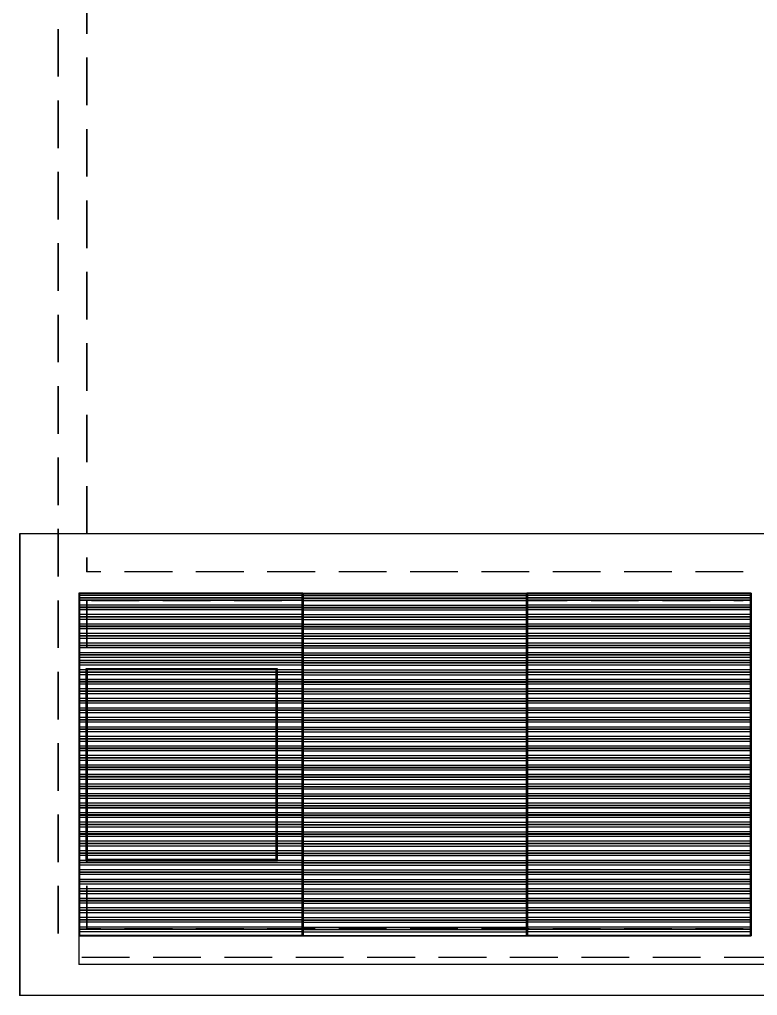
# Model space of a CAD drawing. Header units: millimetres. Extents: x 2128 to 2646, y 1972 to 2207.
# Drawn here: x 2337.16 to 2341.04, y 2147.77 to 2152.89 of the extents above; entities that cross this region are included whole.
import ezdxf

# ---------------------------------------------------------------- set-up
doc = ezdxf.new("R2010")
doc.units = ezdxf.units.MM
doc.linetypes.add('HIDDEN', pattern=[0.375, 0.25, -0.125])
for name, color, linetype in [('AR-ALV', 2, 'Continuous'), ('AR-ESTC', 3, 'Continuous'), ('AR-ESTC-HATCH', 1, 'Continuous'), ('AR-PROJ', 1, 'HIDDEN'), ('DT-ESQ-CHAPA DOBRADA-V', 1, 'Continuous'), ('DT-ESQ-PERFIL T-V', 1, 'Continuous'), ('insercao', 4, 'Continuous')]:
    doc.layers.add(name, color=color, linetype=linetype)

# ---------------------------------------------------------------- blocks, each defined once
blk = doc.blocks.new('GR13 com escotilha')
at = {"layer": 'DT-ESQ-CHAPA DOBRADA-V'}
for p, q in [((-198.4997, -44.5498), (-199.677, -44.5498)), ((-199.677, -44.5498), (-199.677, -46.3498)), ((-198.5027, -44.5528), (-199.674, -44.5528)), ((-199.674, -44.5528), (-199.674, -46.3468)), ((-198.5027, -46.3468), (-198.5027, -44.5528)), ((-198.4997, -44.5498), (-198.4997, -46.3498)), ((-198.4997, -44.5498), (-197.3224, -44.5498)), ((-198.4997, -44.5498), (-198.4997, -46.3498)), ((-198.4967, -44.5528), (-197.3254, -44.5528)), ((-198.4967, -46.3468), (-198.4967, -44.5528)), ((-197.3254, -44.5528), (-197.3254, -46.3468)), ((-196.145, -44.5498), (-197.3224, -44.5498)), ((-197.3224, -44.5498), (-197.3224, -46.3498)), ((-197.3224, -44.5498), (-197.3224, -46.3498)), ((-196.148, -44.5528), (-197.3194, -44.5528)), ((-197.3194, -44.5528), (-197.3194, -46.3468)), ((-196.148, -46.3468), (-196.148, -44.5528)), ((-196.145, -44.5498), (-196.145, -46.3498)), ((-198.633, -44.9468), (-199.639, -44.9468)), ((-199.639, -44.9468), (-199.639, -45.9528)), ((-198.636, -44.9498), (-199.636, -44.9498)), ((-199.636, -44.9498), (-199.636, -45.9498)), ((-198.639, -44.9528), (-199.633, -44.9528)), ((-199.633, -44.9528), (-199.633, -45.9468)), ((-198.639, -45.9468), (-198.639, -44.9528)), ((-198.636, -45.9498), (-198.636, -44.9498)), ((-198.633, -45.9528), (-198.633, -44.9468)), ((-199.639, -45.9528), (-198.633, -45.9528)), ((-199.636, -45.9498), (-198.636, -45.9498)), ((-199.633, -45.9468), (-198.639, -45.9468)), ((-198.4997, -46.3498), (-199.677, -46.3498)), ((-198.5027, -46.3468), (-199.674, -46.3468)), ((-198.4997, -46.3498), (-197.3224, -46.3498)), ((-198.4967, -46.3468), (-197.3254, -46.3468)), ((-196.145, -46.3498), (-197.3224, -46.3498)), ((-196.148, -46.3468), (-197.3194, -46.3468))]:
    blk.add_line(p, q, dxfattribs=at)
at = {"layer": 'DT-ESQ-PERFIL T-V'}
for p, q in [((-198.5027, -44.5623), (-199.674, -44.5623)), ((-198.5027, -44.5738), (-199.674, -44.5738)), ((-198.5027, -44.5758), (-199.674, -44.5758)), ((-198.5027, -44.5873), (-199.674, -44.5873)), ((-198.4967, -44.5623), (-197.3254, -44.5623)), ((-198.4967, -44.5738), (-197.3254, -44.5738)), ((-198.4967, -44.5758), (-197.3254, -44.5758)), ((-198.4967, -44.5873), (-197.3254, -44.5873)), ((-196.148, -44.5623), (-197.3194, -44.5623)), ((-196.148, -44.5738), (-197.3194, -44.5738)), ((-196.148, -44.5758), (-197.3194, -44.5758)), ((-196.148, -44.5873), (-197.3194, -44.5873)), ((-198.5027, -44.6123), (-199.674, -44.6123)), ((-198.5027, -44.6238), (-199.674, -44.6238)), ((-198.5027, -44.6258), (-199.674, -44.6258)), ((-198.5027, -44.6373), (-199.674, -44.6373)), ((-198.4967, -44.6123), (-197.3254, -44.6123)), ((-198.4967, -44.6238), (-197.3254, -44.6238)), ((-198.4967, -44.6258), (-197.3254, -44.6258)), ((-198.4967, -44.6373), (-197.3254, -44.6373)), ((-196.148, -44.6123), (-197.3194, -44.6123)), ((-196.148, -44.6238), (-197.3194, -44.6238)), ((-196.148, -44.6258), (-197.3194, -44.6258)), ((-196.148, -44.6373), (-197.3194, -44.6373)), ((-198.5027, -44.6623), (-199.674, -44.6623)), ((-198.5027, -44.6738), (-199.674, -44.6738)), ((-198.5027, -44.6758), (-199.674, -44.6758)), ((-198.5027, -44.6873), (-199.674, -44.6873)), ((-198.4967, -44.6623), (-197.3254, -44.6623)), ((-198.4967, -44.6738), (-197.3254, -44.6738)), ((-198.4967, -44.6758), (-197.3254, -44.6758)), ((-198.4967, -44.6873), (-197.3254, -44.6873)), ((-196.148, -44.6623), (-197.3194, -44.6623)), ((-196.148, -44.6738), (-197.3194, -44.6738)), ((-196.148, -44.6758), (-197.3194, -44.6758)), ((-196.148, -44.6873), (-197.3194, -44.6873)), ((-198.5027, -44.7123), (-199.674, -44.7123)), ((-198.5027, -44.7238), (-199.674, -44.7238)), ((-198.5027, -44.7258), (-199.674, -44.7258)), ((-198.5027, -44.7373), (-199.674, -44.7373)), ((-198.4967, -44.7123), (-197.3254, -44.7123)), ((-198.4967, -44.7238), (-197.3254, -44.7238)), ((-198.4967, -44.7258), (-197.3254, -44.7258)), ((-198.4967, -44.7373), (-197.3254, -44.7373)), ((-196.148, -44.7123), (-197.3194, -44.7123)), ((-196.148, -44.7238), (-197.3194, -44.7238)), ((-196.148, -44.7258), (-197.3194, -44.7258)), ((-196.148, -44.7373), (-197.3194, -44.7373)), ((-198.5027, -44.7623), (-199.674, -44.7623)), ((-198.5027, -44.7738), (-199.674, -44.7738)), ((-198.5027, -44.7758), (-199.674, -44.7758)), ((-198.5027, -44.7873), (-199.674, -44.7873)), ((-198.4967, -44.7623), (-197.3254, -44.7623)), ((-198.4967, -44.7738), (-197.3254, -44.7738)), ((-198.4967, -44.7758), (-197.3254, -44.7758)), ((-198.4967, -44.7873), (-197.3254, -44.7873)), ((-196.148, -44.7623), (-197.3194, -44.7623)), ((-196.148, -44.7738), (-197.3194, -44.7738)), ((-196.148, -44.7758), (-197.3194, -44.7758)), ((-196.148, -44.7873), (-197.3194, -44.7873)), ((-198.5027, -44.8123), (-199.674, -44.8123)), ((-198.5027, -44.8238), (-199.674, -44.8238)), ((-198.5027, -44.8258), (-199.674, -44.8258)), ((-198.5027, -44.8373), (-199.674, -44.8373)), ((-198.4967, -44.8123), (-197.3254, -44.8123)), ((-198.4967, -44.8238), (-197.3254, -44.8238)), ((-198.4967, -44.8258), (-197.3254, -44.8258)), ((-198.4967, -44.8373), (-197.3254, -44.8373)), ((-196.148, -44.8123), (-197.3194, -44.8123)), ((-196.148, -44.8238), (-197.3194, -44.8238)), ((-196.148, -44.8258), (-197.3194, -44.8258)), ((-196.148, -44.8373), (-197.3194, -44.8373)), ((-198.5027, -44.8623), (-199.674, -44.8623)), ((-198.5027, -44.8738), (-199.674, -44.8738)), ((-198.5027, -44.8758), (-199.674, -44.8758)), ((-198.5027, -44.8873), (-199.674, -44.8873)), ((-198.4967, -44.8623), (-197.3254, -44.8623)), ((-198.4967, -44.8738), (-197.3254, -44.8738)), ((-198.4967, -44.8758), (-197.3254, -44.8758)), ((-198.4967, -44.8873), (-197.3254, -44.8873)), ((-196.148, -44.8623), (-197.3194, -44.8623)), ((-196.148, -44.8738), (-197.3194, -44.8738)), ((-196.148, -44.8758), (-197.3194, -44.8758)), ((-196.148, -44.8873), (-197.3194, -44.8873)), ((-198.5027, -44.9028), (-199.674, -44.9028)), ((-198.5027, -44.9143), (-199.674, -44.9143)), ((-198.5027, -44.9163), (-199.674, -44.9163)), ((-198.5027, -44.9278), (-199.674, -44.9278)), ((-198.4967, -44.9028), (-197.3254, -44.9028)), ((-198.4967, -44.9143), (-197.3254, -44.9143)), ((-198.4967, -44.9163), (-197.3254, -44.9163)), ((-198.4967, -44.9278), (-197.3254, -44.9278)), ((-196.148, -44.9028), (-197.3194, -44.9028)), ((-196.148, -44.9143), (-197.3194, -44.9143)), ((-196.148, -44.9163), (-197.3194, -44.9163)), ((-196.148, -44.9278), (-197.3194, -44.9278)), ((-199.639, -44.9528), (-199.674, -44.9528)), ((-199.639, -44.9643), (-199.674, -44.9643)), ((-199.639, -44.9663), (-199.674, -44.9663)), ((-199.639, -44.9778), (-199.674, -44.9778)), ((-198.639, -44.9528), (-199.633, -44.9528)), ((-198.639, -44.9643), (-199.633, -44.9643)), ((-198.639, -44.9663), (-199.633, -44.9663)), ((-198.639, -44.9778), (-199.633, -44.9778)), ((-198.5027, -44.9528), (-198.633, -44.9528)), ((-198.5027, -44.9643), (-198.633, -44.9643)), ((-198.5027, -44.9663), (-198.633, -44.9663)), ((-198.5027, -44.9778), (-198.633, -44.9778)), ((-198.4967, -44.9528), (-197.3254, -44.9528)), ((-198.4967, -44.9643), (-197.3254, -44.9643)), ((-198.4967, -44.9663), (-197.3254, -44.9663)), ((-198.4967, -44.9778), (-197.3254, -44.9778)), ((-196.148, -44.9528), (-197.3194, -44.9528)), ((-196.148, -44.9643), (-197.3194, -44.9643)), ((-196.148, -44.9663), (-197.3194, -44.9663)), ((-196.148, -44.9778), (-197.3194, -44.9778)), ((-199.639, -45.0028), (-199.674, -45.0028)), ((-199.639, -45.0143), (-199.674, -45.0143)), ((-199.639, -45.0163), (-199.674, -45.0163)), ((-199.639, -45.0278), (-199.674, -45.0278)), ((-198.639, -45.0028), (-199.633, -45.0028)), ((-198.639, -45.0143), (-199.633, -45.0143)), ((-198.639, -45.0163), (-199.633, -45.0163)), ((-198.639, -45.0278), (-199.633, -45.0278)), ((-198.5027, -45.0028), (-198.633, -45.0028)), ((-198.5027, -45.0143), (-198.633, -45.0143)), ((-198.5027, -45.0163), (-198.633, -45.0163)), ((-198.5027, -45.0278), (-198.633, -45.0278)), ((-198.4967, -45.0028), (-197.3254, -45.0028)), ((-198.4967, -45.0143), (-197.3254, -45.0143)), ((-198.4967, -45.0163), (-197.3254, -45.0163)), ((-198.4967, -45.0278), (-197.3254, -45.0278)), ((-196.148, -45.0028), (-197.3194, -45.0028)), ((-196.148, -45.0143), (-197.3194, -45.0143)), ((-196.148, -45.0163), (-197.3194, -45.0163)), ((-196.148, -45.0278), (-197.3194, -45.0278)), ((-199.639, -45.0528), (-199.674, -45.0528)), ((-199.639, -45.0643), (-199.674, -45.0643)), ((-199.639, -45.0663), (-199.674, -45.0663)), ((-199.639, -45.0778), (-199.674, -45.0778)), ((-198.639, -45.0528), (-199.633, -45.0528)), ((-198.639, -45.0643), (-199.633, -45.0643)), ((-198.639, -45.0663), (-199.633, -45.0663)), ((-198.639, -45.0778), (-199.633, -45.0778)), ((-198.5027, -45.0528), (-198.633, -45.0528)), ((-198.5027, -45.0643), (-198.633, -45.0643)), ((-198.5027, -45.0663), (-198.633, -45.0663)), ((-198.5027, -45.0778), (-198.633, -45.0778)), ((-198.4967, -45.0528), (-197.3254, -45.0528)), ((-198.4967, -45.0643), (-197.3254, -45.0643)), ((-198.4967, -45.0663), (-197.3254, -45.0663)), ((-198.4967, -45.0778), (-197.3254, -45.0778)), ((-196.148, -45.0528), (-197.3194, -45.0528)), ((-196.148, -45.0643), (-197.3194, -45.0643)), ((-196.148, -45.0663), (-197.3194, -45.0663)), ((-196.148, -45.0778), (-197.3194, -45.0778)), ((-199.639, -45.1028), (-199.674, -45.1028)), ((-199.639, -45.1143), (-199.674, -45.1143)), ((-199.639, -45.1163), (-199.674, -45.1163)), ((-199.639, -45.1278), (-199.674, -45.1278)), ((-198.639, -45.1028), (-199.633, -45.1028)), ((-198.639, -45.1143), (-199.633, -45.1143)), ((-198.639, -45.1163), (-199.633, -45.1163)), ((-198.639, -45.1278), (-199.633, -45.1278)), ((-198.5027, -45.1028), (-198.633, -45.1028)), ((-198.5027, -45.1143), (-198.633, -45.1143)), ((-198.5027, -45.1163), (-198.633, -45.1163)), ((-198.5027, -45.1278), (-198.633, -45.1278)), ((-198.4967, -45.1028), (-197.3254, -45.1028)), ((-198.4967, -45.1143), (-197.3254, -45.1143)), ((-198.4967, -45.1163), (-197.3254, -45.1163)), ((-198.4967, -45.1278), (-197.3254, -45.1278)), ((-196.148, -45.1028), (-197.3194, -45.1028)), ((-196.148, -45.1143), (-197.3194, -45.1143)), ((-196.148, -45.1163), (-197.3194, -45.1163)), ((-196.148, -45.1278), (-197.3194, -45.1278)), ((-199.639, -45.1528), (-199.674, -45.1528)), ((-199.639, -45.1643), (-199.674, -45.1643)), ((-199.639, -45.1663), (-199.674, -45.1663)), ((-199.639, -45.1778), (-199.674, -45.1778)), ((-198.639, -45.1528), (-199.633, -45.1528)), ((-198.639, -45.1643), (-199.633, -45.1643)), ((-198.639, -45.1663), (-199.633, -45.1663)), ((-198.639, -45.1778), (-199.633, -45.1778)), ((-198.5027, -45.1528), (-198.633, -45.1528)), ((-198.5027, -45.1643), (-198.633, -45.1643)), ((-198.5027, -45.1663), (-198.633, -45.1663)), ((-198.5027, -45.1778), (-198.633, -45.1778)), ((-198.4967, -45.1528), (-197.3254, -45.1528)), ((-198.4967, -45.1643), (-197.3254, -45.1643)), ((-198.4967, -45.1663), (-197.3254, -45.1663)), ((-198.4967, -45.1778), (-197.3254, -45.1778)), ((-196.148, -45.1528), (-197.3194, -45.1528)), ((-196.148, -45.1643), (-197.3194, -45.1643)), ((-196.148, -45.1663), (-197.3194, -45.1663)), ((-196.148, -45.1778), (-197.3194, -45.1778)), ((-199.639, -45.2028), (-199.674, -45.2028)), ((-199.639, -45.2143), (-199.674, -45.2143)), ((-199.639, -45.2163), (-199.674, -45.2163)), ((-199.639, -45.2278), (-199.674, -45.2278)), ((-199.639, -45.2528), (-199.674, -45.2528)), ((-198.639, -45.2028), (-199.633, -45.2028)), ((-198.639, -45.2143), (-199.633, -45.2143)), ((-198.639, -45.2163), (-199.633, -45.2163)), ((-198.639, -45.2278), (-199.633, -45.2278)), ((-198.639, -45.2528), (-199.633, -45.2528)), ((-198.5027, -45.2028), (-198.633, -45.2028)), ((-198.5027, -45.2143), (-198.633, -45.2143)), ((-198.5027, -45.2163), (-198.633, -45.2163)), ((-198.5027, -45.2278), (-198.633, -45.2278)), ((-198.5027, -45.2528), (-198.633, -45.2528)), ((-198.4967, -45.2028), (-197.3254, -45.2028)), ((-198.4967, -45.2143), (-197.3254, -45.2143)), ((-198.4967, -45.2163), (-197.3254, -45.2163)), ((-198.4967, -45.2278), (-197.3254, -45.2278)), ((-198.4967, -45.2528), (-197.3254, -45.2528)), ((-196.148, -45.2028), (-197.3194, -45.2028)), ((-196.148, -45.2143), (-197.3194, -45.2143)), ((-196.148, -45.2163), (-197.3194, -45.2163)), ((-196.148, -45.2278), (-197.3194, -45.2278)), ((-196.148, -45.2528), (-197.3194, -45.2528)), ((-199.639, -45.2643), (-199.674, -45.2643)), ((-199.639, -45.2663), (-199.674, -45.2663)), ((-199.639, -45.2778), (-199.674, -45.2778)), ((-199.639, -45.3028), (-199.674, -45.3028)), ((-198.639, -45.2643), (-199.633, -45.2643)), ((-198.639, -45.2663), (-199.633, -45.2663)), ((-198.639, -45.2778), (-199.633, -45.2778)), ((-198.639, -45.3028), (-199.633, -45.3028)), ((-198.5027, -45.2643), (-198.633, -45.2643)), ((-198.5027, -45.2663), (-198.633, -45.2663)), ((-198.5027, -45.2778), (-198.633, -45.2778)), ((-198.5027, -45.3028), (-198.633, -45.3028)), ((-198.4967, -45.2643), (-197.3254, -45.2643)), ((-198.4967, -45.2663), (-197.3254, -45.2663)), ((-198.4967, -45.2778), (-197.3254, -45.2778)), ((-198.4967, -45.3028), (-197.3254, -45.3028)), ((-196.148, -45.2643), (-197.3194, -45.2643)), ((-196.148, -45.2663), (-197.3194, -45.2663)), ((-196.148, -45.2778), (-197.3194, -45.2778)), ((-196.148, -45.3028), (-197.3194, -45.3028)), ((-199.639, -45.3143), (-199.674, -45.3143)), ((-199.639, -45.3163), (-199.674, -45.3163)), ((-199.639, -45.3278), (-199.674, -45.3278)), ((-199.639, -45.3528), (-199.674, -45.3528)), ((-198.639, -45.3143), (-199.633, -45.3143)), ((-198.639, -45.3163), (-199.633, -45.3163)), ((-198.639, -45.3278), (-199.633, -45.3278)), ((-198.639, -45.3528), (-199.633, -45.3528)), ((-198.5027, -45.3143), (-198.633, -45.3143)), ((-198.5027, -45.3163), (-198.633, -45.3163)), ((-198.5027, -45.3278), (-198.633, -45.3278)), ((-198.5027, -45.3528), (-198.633, -45.3528)), ((-198.4967, -45.3143), (-197.3254, -45.3143)), ((-198.4967, -45.3163), (-197.3254, -45.3163)), ((-198.4967, -45.3278), (-197.3254, -45.3278)), ((-198.4967, -45.3528), (-197.3254, -45.3528)), ((-196.148, -45.3143), (-197.3194, -45.3143)), ((-196.148, -45.3163), (-197.3194, -45.3163)), ((-196.148, -45.3278), (-197.3194, -45.3278)), ((-196.148, -45.3528), (-197.3194, -45.3528)), ((-199.639, -45.3643), (-199.674, -45.3643)), ((-199.639, -45.3663), (-199.674, -45.3663)), ((-199.639, -45.3778), (-199.674, -45.3778)), ((-199.639, -45.4028), (-199.674, -45.4028)), ((-198.639, -45.3643), (-199.633, -45.3643)), ((-198.639, -45.3663), (-199.633, -45.3663)), ((-198.639, -45.3778), (-199.633, -45.3778)), ((-198.639, -45.4028), (-199.633, -45.4028)), ((-198.5027, -45.3643), (-198.633, -45.3643)), ((-198.5027, -45.3663), (-198.633, -45.3663)), ((-198.5027, -45.3778), (-198.633, -45.3778)), ((-198.5027, -45.4028), (-198.633, -45.4028)), ((-198.4967, -45.3643), (-197.3254, -45.3643)), ((-198.4967, -45.3663), (-197.3254, -45.3663)), ((-198.4967, -45.3778), (-197.3254, -45.3778)), ((-198.4967, -45.4028), (-197.3254, -45.4028)), ((-196.148, -45.3643), (-197.3194, -45.3643)), ((-196.148, -45.3663), (-197.3194, -45.3663)), ((-196.148, -45.3778), (-197.3194, -45.3778)), ((-196.148, -45.4028), (-197.3194, -45.4028)), ((-199.639, -45.4143), (-199.674, -45.4143)), ((-199.639, -45.4163), (-199.674, -45.4163)), ((-199.639, -45.4278), (-199.674, -45.4278)), ((-199.639, -45.4528), (-199.674, -45.4528)), ((-198.639, -45.4143), (-199.633, -45.4143)), ((-198.639, -45.4163), (-199.633, -45.4163)), ((-198.639, -45.4278), (-199.633, -45.4278)), ((-198.639, -45.4528), (-199.633, -45.4528)), ((-198.5027, -45.4143), (-198.633, -45.4143)), ((-198.5027, -45.4163), (-198.633, -45.4163)), ((-198.5027, -45.4278), (-198.633, -45.4278)), ((-198.5027, -45.4528), (-198.633, -45.4528)), ((-198.4967, -45.4143), (-197.3254, -45.4143)), ((-198.4967, -45.4163), (-197.3254, -45.4163)), ((-198.4967, -45.4278), (-197.3254, -45.4278)), ((-198.4967, -45.4528), (-197.3254, -45.4528)), ((-196.148, -45.4143), (-197.3194, -45.4143)), ((-196.148, -45.4163), (-197.3194, -45.4163)), ((-196.148, -45.4278), (-197.3194, -45.4278)), ((-196.148, -45.4528), (-197.3194, -45.4528)), ((-199.639, -45.4643), (-199.674, -45.4643)), ((-199.639, -45.4663), (-199.674, -45.4663)), ((-199.639, -45.4778), (-199.674, -45.4778)), ((-199.639, -45.5028), (-199.674, -45.5028)), ((-198.639, -45.4643), (-199.633, -45.4643)), ((-198.639, -45.4663), (-199.633, -45.4663)), ((-198.639, -45.4778), (-199.633, -45.4778)), ((-198.639, -45.5028), (-199.633, -45.5028)), ((-198.5027, -45.4643), (-198.633, -45.4643)), ((-198.5027, -45.4663), (-198.633, -45.4663)), ((-198.5027, -45.4778), (-198.633, -45.4778)), ((-198.5027, -45.5028), (-198.633, -45.5028)), ((-198.4967, -45.4643), (-197.3254, -45.4643)), ((-198.4967, -45.4663), (-197.3254, -45.4663)), ((-198.4967, -45.4778), (-197.3254, -45.4778)), ((-198.4967, -45.5028), (-197.3254, -45.5028)), ((-196.148, -45.4643), (-197.3194, -45.4643)), ((-196.148, -45.4663), (-197.3194, -45.4663)), ((-196.148, -45.4778), (-197.3194, -45.4778)), ((-196.148, -45.5028), (-197.3194, -45.5028)), ((-199.639, -45.5143), (-199.674, -45.5143)), ((-199.639, -45.5163), (-199.674, -45.5163)), ((-199.639, -45.5278), (-199.674, -45.5278)), ((-199.639, -45.5528), (-199.674, -45.5528)), ((-198.639, -45.5143), (-199.633, -45.5143)), ((-198.639, -45.5163), (-199.633, -45.5163)), ((-198.639, -45.5278), (-199.633, -45.5278)), ((-198.639, -45.5528), (-199.633, -45.5528)), ((-198.5027, -45.5143), (-198.633, -45.5143)), ((-198.5027, -45.5163), (-198.633, -45.5163)), ((-198.5027, -45.5278), (-198.633, -45.5278)), ((-198.5027, -45.5528), (-198.633, -45.5528)), ((-198.4967, -45.5143), (-197.3254, -45.5143)), ((-198.4967, -45.5163), (-197.3254, -45.5163)), ((-198.4967, -45.5278), (-197.3254, -45.5278)), ((-198.4967, -45.5528), (-197.3254, -45.5528)), ((-196.148, -45.5143), (-197.3194, -45.5143)), ((-196.148, -45.5163), (-197.3194, -45.5163)), ((-196.148, -45.5278), (-197.3194, -45.5278)), ((-196.148, -45.5528), (-197.3194, -45.5528)), ((-199.639, -45.5643), (-199.674, -45.5643)), ((-199.639, -45.5663), (-199.674, -45.5663)), ((-199.639, -45.5778), (-199.674, -45.5778)), ((-199.639, -45.6028), (-199.674, -45.6028)), ((-198.639, -45.5643), (-199.633, -45.5643)), ((-198.639, -45.5663), (-199.633, -45.5663)), ((-198.639, -45.5778), (-199.633, -45.5778)), ((-198.639, -45.6028), (-199.633, -45.6028)), ((-198.5027, -45.5643), (-198.633, -45.5643)), ((-198.5027, -45.5663), (-198.633, -45.5663)), ((-198.5027, -45.5778), (-198.633, -45.5778)), ((-198.5027, -45.6028), (-198.633, -45.6028)), ((-198.4967, -45.5643), (-197.3254, -45.5643)), ((-198.4967, -45.5663), (-197.3254, -45.5663)), ((-198.4967, -45.5778), (-197.3254, -45.5778)), ((-198.4967, -45.6028), (-197.3254, -45.6028)), ((-196.148, -45.5643), (-197.3194, -45.5643)), ((-196.148, -45.5663), (-197.3194, -45.5663)), ((-196.148, -45.5778), (-197.3194, -45.5778)), ((-196.148, -45.6028), (-197.3194, -45.6028)), ((-199.639, -45.6143), (-199.674, -45.6143)), ((-199.639, -45.6163), (-199.674, -45.6163)), ((-199.639, -45.6278), (-199.674, -45.6278)), ((-199.639, -45.6528), (-199.674, -45.6528)), ((-198.639, -45.6143), (-199.633, -45.6143)), ((-198.639, -45.6163), (-199.633, -45.6163)), ((-198.639, -45.6278), (-199.633, -45.6278)), ((-198.639, -45.6528), (-199.633, -45.6528)), ((-198.5027, -45.6143), (-198.633, -45.6143)), ((-198.5027, -45.6163), (-198.633, -45.6163)), ((-198.5027, -45.6278), (-198.633, -45.6278)), ((-198.5027, -45.6528), (-198.633, -45.6528)), ((-198.4967, -45.6143), (-197.3254, -45.6143)), ((-198.4967, -45.6163), (-197.3254, -45.6163)), ((-198.4967, -45.6278), (-197.3254, -45.6278)), ((-198.4967, -45.6528), (-197.3254, -45.6528)), ((-196.148, -45.6143), (-197.3194, -45.6143)), ((-196.148, -45.6163), (-197.3194, -45.6163)), ((-196.148, -45.6278), (-197.3194, -45.6278)), ((-196.148, -45.6528), (-197.3194, -45.6528)), ((-199.639, -45.6643), (-199.674, -45.6643)), ((-199.639, -45.6663), (-199.674, -45.6663)), ((-199.639, -45.6778), (-199.674, -45.6778)), ((-199.639, -45.7028), (-199.674, -45.7028)), ((-199.639, -45.7143), (-199.674, -45.7143)), ((-198.639, -45.6643), (-199.633, -45.6643)), ((-198.639, -45.6663), (-199.633, -45.6663)), ((-198.639, -45.6778), (-199.633, -45.6778)), ((-198.639, -45.7028), (-199.633, -45.7028)), ((-198.639, -45.7143), (-199.633, -45.7143)), ((-198.5027, -45.6643), (-198.633, -45.6643)), ((-198.5027, -45.6663), (-198.633, -45.6663)), ((-198.5027, -45.6778), (-198.633, -45.6778)), ((-198.5027, -45.7028), (-198.633, -45.7028)), ((-198.5027, -45.7143), (-198.633, -45.7143)), ((-198.4967, -45.6643), (-197.3254, -45.6643)), ((-198.4967, -45.6663), (-197.3254, -45.6663)), ((-198.4967, -45.6778), (-197.3254, -45.6778)), ((-198.4967, -45.7028), (-197.3254, -45.7028)), ((-198.4967, -45.7143), (-197.3254, -45.7143)), ((-196.148, -45.6643), (-197.3194, -45.6643)), ((-196.148, -45.6663), (-197.3194, -45.6663)), ((-196.148, -45.6778), (-197.3194, -45.6778)), ((-196.148, -45.7028), (-197.3194, -45.7028)), ((-196.148, -45.7143), (-197.3194, -45.7143)), ((-199.639, -45.7163), (-199.674, -45.7163)), ((-199.639, -45.7278), (-199.674, -45.7278)), ((-199.639, -45.7528), (-199.674, -45.7528)), ((-199.639, -45.7643), (-199.674, -45.7643)), ((-198.639, -45.7163), (-199.633, -45.7163)), ((-198.639, -45.7278), (-199.633, -45.7278)), ((-198.639, -45.7528), (-199.633, -45.7528)), ((-198.639, -45.7643), (-199.633, -45.7643)), ((-198.5027, -45.7163), (-198.633, -45.7163)), ((-198.5027, -45.7278), (-198.633, -45.7278)), ((-198.5027, -45.7528), (-198.633, -45.7528)), ((-198.5027, -45.7643), (-198.633, -45.7643)), ((-198.4967, -45.7163), (-197.3254, -45.7163)), ((-198.4967, -45.7278), (-197.3254, -45.7278)), ((-198.4967, -45.7528), (-197.3254, -45.7528)), ((-198.4967, -45.7643), (-197.3254, -45.7643)), ((-196.148, -45.7163), (-197.3194, -45.7163)), ((-196.148, -45.7278), (-197.3194, -45.7278)), ((-196.148, -45.7528), (-197.3194, -45.7528)), ((-196.148, -45.7643), (-197.3194, -45.7643)), ((-199.639, -45.7663), (-199.674, -45.7663)), ((-199.639, -45.7778), (-199.674, -45.7778)), ((-199.639, -45.8028), (-199.674, -45.8028)), ((-199.639, -45.8143), (-199.674, -45.8143)), ((-199.639, -45.8163), (-199.674, -45.8163)), ((-198.639, -45.7663), (-199.633, -45.7663)), ((-198.639, -45.7778), (-199.633, -45.7778)), ((-198.639, -45.8028), (-199.633, -45.8028)), ((-198.639, -45.8143), (-199.633, -45.8143)), ((-198.639, -45.8163), (-199.633, -45.8163)), ((-198.5027, -45.7663), (-198.633, -45.7663)), ((-198.5027, -45.7778), (-198.633, -45.7778)), ((-198.5027, -45.8028), (-198.633, -45.8028)), ((-198.5027, -45.8143), (-198.633, -45.8143)), ((-198.5027, -45.8163), (-198.633, -45.8163)), ((-198.4967, -45.7663), (-197.3254, -45.7663)), ((-198.4967, -45.7778), (-197.3254, -45.7778)), ((-198.4967, -45.8028), (-197.3254, -45.8028)), ((-198.4967, -45.8143), (-197.3254, -45.8143)), ((-198.4967, -45.8163), (-197.3254, -45.8163)), ((-196.148, -45.7663), (-197.3194, -45.7663)), ((-196.148, -45.7778), (-197.3194, -45.7778)), ((-196.148, -45.8028), (-197.3194, -45.8028)), ((-196.148, -45.8143), (-197.3194, -45.8143)), ((-196.148, -45.8163), (-197.3194, -45.8163)), ((-199.639, -45.8278), (-199.674, -45.8278)), ((-199.639, -45.8528), (-199.674, -45.8528)), ((-199.639, -45.8643), (-199.674, -45.8643)), ((-199.639, -45.8663), (-199.674, -45.8663)), ((-198.639, -45.8278), (-199.633, -45.8278)), ((-198.639, -45.8528), (-199.633, -45.8528)), ((-198.639, -45.8643), (-199.633, -45.8643)), ((-198.639, -45.8663), (-199.633, -45.8663)), ((-198.5027, -45.8278), (-198.633, -45.8278)), ((-198.5027, -45.8528), (-198.633, -45.8528)), ((-198.5027, -45.8643), (-198.633, -45.8643)), ((-198.5027, -45.8663), (-198.633, -45.8663)), ((-198.4967, -45.8278), (-197.3254, -45.8278)), ((-198.4967, -45.8528), (-197.3254, -45.8528)), ((-198.4967, -45.8643), (-197.3254, -45.8643)), ((-198.4967, -45.8663), (-197.3254, -45.8663)), ((-196.148, -45.8278), (-197.3194, -45.8278)), ((-196.148, -45.8528), (-197.3194, -45.8528)), ((-196.148, -45.8643), (-197.3194, -45.8643)), ((-196.148, -45.8663), (-197.3194, -45.8663)), ((-199.639, -45.8778), (-199.674, -45.8778)), ((-199.639, -45.9028), (-199.674, -45.9028)), ((-199.639, -45.9143), (-199.674, -45.9143)), ((-199.639, -45.9163), (-199.674, -45.9163)), ((-198.639, -45.8778), (-199.633, -45.8778)), ((-198.639, -45.9028), (-199.633, -45.9028)), ((-198.639, -45.9143), (-199.633, -45.9143)), ((-198.639, -45.9163), (-199.633, -45.9163)), ((-198.5027, -45.8778), (-198.633, -45.8778)), ((-198.5027, -45.9028), (-198.633, -45.9028)), ((-198.5027, -45.9143), (-198.633, -45.9143)), ((-198.5027, -45.9163), (-198.633, -45.9163)), ((-198.4967, -45.8778), (-197.3254, -45.8778)), ((-198.4967, -45.9028), (-197.3254, -45.9028)), ((-198.4967, -45.9143), (-197.3254, -45.9143)), ((-198.4967, -45.9163), (-197.3254, -45.9163)), ((-196.148, -45.8778), (-197.3194, -45.8778)), ((-196.148, -45.9028), (-197.3194, -45.9028)), ((-196.148, -45.9143), (-197.3194, -45.9143)), ((-196.148, -45.9163), (-197.3194, -45.9163)), ((-199.639, -45.9278), (-199.674, -45.9278)), ((-198.5027, -45.9528), (-199.674, -45.9528)), ((-198.5027, -45.9643), (-199.674, -45.9643)), ((-198.5027, -45.9663), (-199.674, -45.9663)), ((-198.639, -45.9278), (-199.633, -45.9278)), ((-198.5027, -45.9278), (-198.633, -45.9278)), ((-198.4967, -45.9278), (-197.3254, -45.9278)), ((-198.4967, -45.9528), (-197.3254, -45.9528)), ((-198.4967, -45.9643), (-197.3254, -45.9643)), ((-198.4967, -45.9663), (-197.3254, -45.9663)), ((-196.148, -45.9278), (-197.3194, -45.9278)), ((-196.148, -45.9528), (-197.3194, -45.9528)), ((-196.148, -45.9643), (-197.3194, -45.9643)), ((-196.148, -45.9663), (-197.3194, -45.9663)), ((-198.5027, -45.9778), (-199.674, -45.9778)), ((-198.5027, -46.0028), (-199.674, -46.0028)), ((-198.5027, -46.0143), (-199.674, -46.0143)), ((-198.5027, -46.0163), (-199.674, -46.0163)), ((-198.4967, -45.9778), (-197.3254, -45.9778)), ((-198.4967, -46.0028), (-197.3254, -46.0028)), ((-198.4967, -46.0143), (-197.3254, -46.0143)), ((-198.4967, -46.0163), (-197.3254, -46.0163)), ((-196.148, -45.9778), (-197.3194, -45.9778)), ((-196.148, -46.0028), (-197.3194, -46.0028)), ((-196.148, -46.0143), (-197.3194, -46.0143)), ((-196.148, -46.0163), (-197.3194, -46.0163)), ((-198.5027, -46.0278), (-199.674, -46.0278)), ((-198.5027, -46.0528), (-199.674, -46.0528)), ((-198.5027, -46.0643), (-199.674, -46.0643)), ((-198.5027, -46.0663), (-199.674, -46.0663)), ((-198.4967, -46.0278), (-197.3254, -46.0278)), ((-198.4967, -46.0528), (-197.3254, -46.0528)), ((-198.4967, -46.0643), (-197.3254, -46.0643)), ((-198.4967, -46.0663), (-197.3254, -46.0663)), ((-196.148, -46.0278), (-197.3194, -46.0278)), ((-196.148, -46.0528), (-197.3194, -46.0528)), ((-196.148, -46.0643), (-197.3194, -46.0643)), ((-196.148, -46.0663), (-197.3194, -46.0663)), ((-198.5027, -46.0778), (-199.674, -46.0778)), ((-198.5027, -46.1028), (-199.674, -46.1028)), ((-198.5027, -46.1143), (-199.674, -46.1143)), ((-198.5027, -46.1163), (-199.674, -46.1163)), ((-198.4967, -46.0778), (-197.3254, -46.0778)), ((-198.4967, -46.1028), (-197.3254, -46.1028)), ((-198.4967, -46.1143), (-197.3254, -46.1143)), ((-198.4967, -46.1163), (-197.3254, -46.1163)), ((-196.148, -46.0778), (-197.3194, -46.0778)), ((-196.148, -46.1028), (-197.3194, -46.1028)), ((-196.148, -46.1143), (-197.3194, -46.1143)), ((-196.148, -46.1163), (-197.3194, -46.1163)), ((-198.5027, -46.1278), (-199.674, -46.1278)), ((-198.5027, -46.1528), (-199.674, -46.1528)), ((-198.5027, -46.1643), (-199.674, -46.1643)), ((-198.5027, -46.1663), (-199.674, -46.1663)), ((-198.4967, -46.1278), (-197.3254, -46.1278)), ((-198.4967, -46.1528), (-197.3254, -46.1528)), ((-198.4967, -46.1643), (-197.3254, -46.1643)), ((-198.4967, -46.1663), (-197.3254, -46.1663)), ((-196.148, -46.1278), (-197.3194, -46.1278)), ((-196.148, -46.1528), (-197.3194, -46.1528)), ((-196.148, -46.1643), (-197.3194, -46.1643)), ((-196.148, -46.1663), (-197.3194, -46.1663)), ((-198.5027, -46.1778), (-199.674, -46.1778)), ((-198.5027, -46.2028), (-199.674, -46.2028)), ((-198.5027, -46.2143), (-199.674, -46.2143)), ((-198.5027, -46.2163), (-199.674, -46.2163)), ((-198.4967, -46.1778), (-197.3254, -46.1778)), ((-198.4967, -46.2028), (-197.3254, -46.2028)), ((-198.4967, -46.2143), (-197.3254, -46.2143)), ((-198.4967, -46.2163), (-197.3254, -46.2163)), ((-196.148, -46.1778), (-197.3194, -46.1778)), ((-196.148, -46.2028), (-197.3194, -46.2028)), ((-196.148, -46.2143), (-197.3194, -46.2143)), ((-196.148, -46.2163), (-197.3194, -46.2163)), ((-198.5027, -46.2278), (-199.674, -46.2278)), ((-198.5027, -46.2528), (-199.674, -46.2528)), ((-198.5027, -46.2643), (-199.674, -46.2643)), ((-198.5027, -46.2663), (-199.674, -46.2663)), ((-198.5027, -46.2778), (-199.674, -46.2778)), ((-198.4967, -46.2278), (-197.3254, -46.2278)), ((-198.4967, -46.2528), (-197.3254, -46.2528)), ((-198.4967, -46.2643), (-197.3254, -46.2643)), ((-198.4967, -46.2663), (-197.3254, -46.2663)), ((-198.4967, -46.2778), (-197.3254, -46.2778)), ((-196.148, -46.2278), (-197.3194, -46.2278)), ((-196.148, -46.2528), (-197.3194, -46.2528)), ((-196.148, -46.2643), (-197.3194, -46.2643)), ((-196.148, -46.2663), (-197.3194, -46.2663)), ((-196.148, -46.2778), (-197.3194, -46.2778)), ((-198.5027, -46.3028), (-199.674, -46.3028)), ((-198.5027, -46.3143), (-199.674, -46.3143)), ((-198.5027, -46.3163), (-199.674, -46.3163)), ((-198.5027, -46.3278), (-199.674, -46.3278)), ((-198.4967, -46.3028), (-197.3254, -46.3028)), ((-198.4967, -46.3143), (-197.3254, -46.3143)), ((-198.4967, -46.3163), (-197.3254, -46.3163)), ((-198.4967, -46.3278), (-197.3254, -46.3278)), ((-196.148, -46.3028), (-197.3194, -46.3028)), ((-196.148, -46.3143), (-197.3194, -46.3143)), ((-196.148, -46.3163), (-197.3194, -46.3163)), ((-196.148, -46.3278), (-197.3194, -46.3278)), ((-198.4997, -46.3498), (-198.4997, -46.3498)), ((-198.4997, -46.3498), (-198.4997, -46.3498)), ((-196.145, -46.3498), (-196.145, -46.3498))]:
    blk.add_line(p, q, dxfattribs=at)
blk = doc.blocks.new('subestação2-vista de cobertura')
at = {"layer": 'AR-ALV', "color": 4, "linetype": 'Continuous'}
blk.add_line((-18.109, -6.3875), (-21.641, -6.3875), dxfattribs=at)
at = {"layer": 'AR-ALV', "linetype": 'Continuous'}
for p in [(-21.641, -6.3875), (-16.291, -6.5375)]:
    blk.add_line(p, (-21.641, -6.5375), dxfattribs=at)
at = {"layer": 'AR-ESTC'}
for p, q in [((0.202, -4.275), (-21.952, -4.275)), ((-21.952, -4.275), (-21.952, -6.7)), ((-21.641, -4.5875), (-21.641, -6.3875)), ((-21.641, -4.5875), (-18.109, -4.5875)), ((-18.109, -4.5875), (-18.109, -6.3875)), ((-21.641, -6.3875), (-18.109, -6.3875)), ((0.202, -6.7), (-21.952, -6.7))]:
    blk.add_line(p, q, dxfattribs=at)
at = {"layer": 'AR-PROJ'}
for p, q in [((-21.75, 0.25), (-21.75, -6.5)), ((-21.6, 0.1), (-21.6, -4.475)), ((-0.15, -4.475), (-21.6, -4.475)), ((-21.6, -4.625), (-21.6, -6.35)), ((-18.15, -4.625), (-21.6, -4.625)), ((-21.575, -4.625), (-18.15, -4.625)), ((-18.15, -6.35), (-21.6, -6.35)), ((0, -6.5), (-21.75, -6.5))]:
    blk.add_line(p, q, dxfattribs=at)
at = {"layer": 'AR-ESTC-HATCH'}
blk.add_blockref('GR13 com escotilha', (178.036, 39.9623), dxfattribs=at)

msp = doc.modelspace()

# ---------------------------------------------------------------- linework, layer by layer
at = {"layer": 'AR-ALV', "linetype": 'Continuous'}
for p, q in [((2341.0015, 2148.0776), (2337.4695, 2148.0776)), ((2337.4695, 2148.0776), (2337.4695, 2147.9276)), ((2342.8195, 2147.9276), (2337.4695, 2147.9276))]:
    msp.add_line(p, q, dxfattribs=at)
at = {"layer": 'AR-ESTC'}
for p, q in [((2359.3125, 2150.1901), (2337.1585, 2150.1901)), ((2337.1585, 2150.1901), (2337.1585, 2147.7651)), ((2337.4695, 2149.8776), (2337.4695, 2148.0776)), ((2337.4695, 2149.8776), (2341.0015, 2149.8776)), ((2341.0015, 2149.8776), (2341.0015, 2148.0776)), ((2337.4695, 2148.0776), (2341.0015, 2148.0776)), ((2359.3125, 2147.7651), (2337.1585, 2147.7651))]:
    msp.add_line(p, q, dxfattribs=at)
at = {"layer": 'AR-PROJ'}
for p, q in [((2337.3605, 2154.7151), (2337.3605, 2147.9651)), ((2337.5105, 2154.5651), (2337.5105, 2149.9901)), ((2358.9605, 2149.9901), (2337.5105, 2149.9901)), ((2337.5105, 2149.8401), (2337.5105, 2148.1151)), ((2340.9605, 2149.8401), (2337.5105, 2149.8401)), ((2340.9605, 2148.1151), (2337.5105, 2148.1151)), ((2359.1105, 2147.9651), (2337.3605, 2147.9651))]:
    msp.add_line(p, q, dxfattribs=at)

# ---------------------------------------------------------------- block references
at = {"layer": 'AR-ESTC-HATCH'}
msp.add_blockref('GR13 com escotilha', (2537.1465, 2194.4275), dxfattribs=at)
at = {"layer": 'insercao', "ltscale": 10}
msp.add_blockref('subestação2-vista de cobertura', (2359.1115, 2154.4651), dxfattribs=at)

doc.saveas('drawing.dxf')
